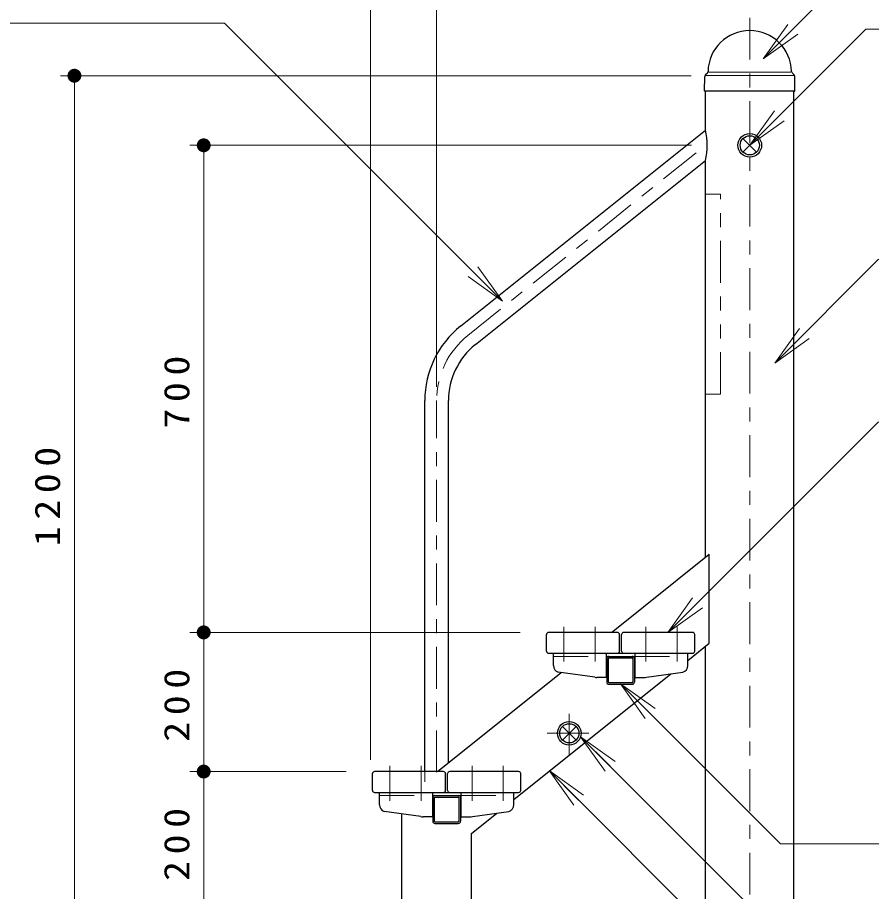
# Model space of a CAD drawing. Units: millimetres on the paper, scale 1:20. Extents: x -365 to 0, y -12 to 257.
# Drawn here: x -199.4 to -138, y 93.7 to 156.5 of the extents above; entities that cross this region are included whole.
import ezdxf

# ---------------------------------------------------------------- set-up
doc = ezdxf.new("R2010")
doc.units = ezdxf.units.MM
for name, pattern in [('USER1', [4.5, 2.5, -2]), ('USER2', [6, 3, -1, 1, -1]), ('USER3', [8, 3, -1, 1, -1, 1, -1])]:
    doc.linetypes.add(name, pattern=pattern)
doc.layers.add('LY_1', color=7, linetype='Continuous', lineweight=25)
doc.styles.add('ＭＳ ゴシック', font='')
doc.styles.get('ＭＳ ゴシック').set_extended_font_data('MS Gothic')

# ---------------------------------------------------------------- blocks, each defined once
blk = doc.blocks.new('filled_dot')
at = {"color": 0, "linetype": 'Continuous', "lineweight": -2, "const_width": 1.25}
blk.add_lwpolyline([(-0.625, 0, 1), (0.625, 0, 1)], format="xyb", close=True, dxfattribs=at)

msp = doc.modelspace()

# ---------------------------------------------------------------- linework, layer by layer
at = {"layer": 'LY_1', "lineweight": 13}
for p, q in [((-174.036, 103.179), (-174.036, 170.996)), ((-169.285, 129.985), (-169.285, 163.64)), ((-145.814, 153.543), (-144.047, 156.018)), ((-145.814, 153.543), (-143.693, 155.664)), ((-143.34, 155.311), (-145.814, 153.543)), ((-151.004, 152.329), (-196.308, 152.329)), ((-195.308, 92.329), (-195.308, 152.329)), ((-143.628, 152.351), (-149.941, 152.351)), ((-143.829, 152.579), (-149.74, 152.579)), ((-146.785, 147.329), (-145.017, 149.804)), ((-146.785, 147.329), (-144.663, 149.45)), ((-144.31, 149.097), (-146.785, 147.329)), ((-147.273, 147.817), (-146.297, 146.841)), ((-147.273, 146.841), (-146.297, 147.817)), ((-150.96, 147.329), (-187.019, 147.329)), ((-186.019, 112.329), (-186.019, 147.329)), ((-164.543, 136.125), (-166.665, 138.247)), ((-166.311, 138.6), (-164.543, 136.125)), ((-164.543, 136.125), (-167.018, 137.893)), ((-144.983, 131.686), (-143.215, 134.161)), ((-144.983, 131.686), (-142.861, 133.808)), ((-142.508, 133.454), (-144.983, 131.686)), ((-152.66, 112.329), (-150.892, 114.804)), ((-152.66, 112.329), (-150.538, 114.45)), ((-150.185, 114.097), (-152.66, 112.329)), ((-163.285, 112.329), (-187.019, 112.329)), ((-186.019, 102.329), (-186.019, 112.329)), ((-154.299, 106.153), (-156.066, 108.629)), ((-156.066, 108.629), (-153.592, 106.86)), ((-156.066, 108.629), (-153.946, 106.507)), ((-160.24, 104.591), (-159.265, 105.567)), ((-160.24, 105.567), (-159.265, 104.591)), ((-157.17, 102.352), (-158.935, 104.829)), ((-158.935, 104.829), (-156.462, 103.059)), ((-158.935, 104.829), (-156.816, 102.705)), ((-159.435, 99.918), (-161.202, 102.394)), ((-161.202, 102.394), (-158.728, 100.625)), ((-161.202, 102.394), (-159.081, 100.271)), ((-175.785, 102.329), (-187.019, 102.329)), ((-186.019, 92.329), (-186.019, 102.329))]:
    msp.add_line(p, q, dxfattribs=at)
at = {"layer": 'LY_1', "linetype": 'USER2', "lineweight": 13}
for p, q in [((-146.785, 63.494), (-146.785, 158.413)), ((-167.033, 133.67), (-149.96, 147.329)), ((-169.285, 102.281), (-169.285, 128.985)), ((-160.141, 112.737), (-160.141, 110.227)), ((-157.891, 112.737), (-157.891, 110.227)), ((-154.241, 112.737), (-154.241, 110.227)), ((-151.991, 112.737), (-151.991, 110.227)), ((-159.753, 103.484), (-159.753, 106.674)), ((-161.348, 105.079), (-158.157, 105.079)), ((-172.641, 102.737), (-172.641, 100.227)), ((-170.391, 102.737), (-170.391, 100.227)), ((-166.741, 102.737), (-166.741, 100.227)), ((-164.491, 102.737), (-164.491, 100.227))]:
    msp.add_line(p, q, dxfattribs=at)
at = {"layer": 'LY_1'}
for p, q in [((-150.035, 151.254), (-150.014, 152.27)), ((-149.956, 152.408), (-149.828, 152.536)), ((-143.614, 152.408), (-143.742, 152.536)), ((-143.535, 151.254), (-143.555, 152.27)), ((-143.56, 151.229), (-150.01, 151.229)), ((-149.96, 148.417), (-149.96, 151.229)), ((-143.61, 72.329), (-143.61, 151.229)), ((-167.564, 134.334), (-149.96, 148.417)), ((-166.502, 133.007), (-149.96, 146.24)), ((-149.96, 117.761), (-149.96, 146.24)), ((-170.135, 102.329), (-170.135, 128.985)), ((-168.435, 102.961), (-168.435, 128.985)), ((-156.724, 112.329), (-149.703, 117.946)), ((-149.703, 111.543), (-149.703, 117.946)), ((-161.391, 110.979), (-161.391, 112.179)), ((-156.291, 112.329), (-161.241, 112.329)), ((-156.141, 110.979), (-156.141, 112.179)), ((-155.991, 110.979), (-155.991, 112.179)), ((-150.891, 112.329), (-155.841, 112.329)), ((-150.741, 110.979), (-150.741, 112.179)), ((-151.241, 110.312), (-149.703, 111.543)), ((-149.96, 72.329), (-149.96, 111.337)), ((-161.241, 110.829), (-156.291, 110.829)), ((-160.891, 110.829), (-151.241, 110.829)), ((-160.891, 109.941), (-160.891, 110.829)), ((-157.091, 110.829), (-157.091, 109.079)), ((-157.091, 110.604), (-155.041, 110.604)), ((-155.841, 110.829), (-150.891, 110.829)), ((-155.041, 110.829), (-155.041, 109.079)), ((-151.241, 109.941), (-151.241, 110.829)), ((-157.066, 110.444), (-157.066, 108.764)), ((-156.951, 110.439), (-156.951, 108.769)), ((-156.901, 110.489), (-155.231, 110.489)), ((-155.181, 110.439), (-155.181, 108.769)), ((-155.066, 110.444), (-155.066, 108.764)), ((-169.224, 102.329), (-160.339, 109.437)), ((-163.741, 100.312), (-152.447, 109.347)), ((-157.917, 109.104), (-160.547, 109.466)), ((-154.215, 109.104), (-151.585, 109.466)), ((-157.091, 109.079), (-157.761, 109.079)), ((-156.901, 108.719), (-155.231, 108.719)), ((-155.041, 109.079), (-154.371, 109.079)), ((-156.906, 108.604), (-155.226, 108.604)), ((-173.891, 100.979), (-173.891, 102.179)), ((-168.791, 102.329), (-173.741, 102.329)), ((-168.641, 100.979), (-168.641, 102.179)), ((-168.491, 100.979), (-168.491, 102.179)), ((-163.391, 102.329), (-168.341, 102.329)), ((-163.241, 100.979), (-163.241, 102.179)), ((-173.741, 100.829), (-168.791, 100.829)), ((-173.391, 100.829), (-163.741, 100.829)), ((-173.391, 99.941), (-173.391, 100.829)), ((-169.591, 100.829), (-169.591, 99.079)), ((-169.591, 100.604), (-167.541, 100.604)), ((-168.341, 100.829), (-163.391, 100.829)), ((-167.541, 100.829), (-167.541, 99.079)), ((-163.741, 99.941), (-163.741, 100.829)), ((-169.566, 100.444), (-169.566, 98.764)), ((-169.451, 100.439), (-169.451, 98.769)), ((-169.401, 100.489), (-167.731, 100.489)), ((-167.681, 100.439), (-167.681, 98.769)), ((-167.566, 100.444), (-167.566, 98.764)), ((-170.417, 99.104), (-173.047, 99.466)), ((-171.785, 72.329), (-171.785, 99.292)), ((-166.785, 97.877), (-164.947, 99.347)), ((-166.715, 99.104), (-164.085, 99.466)), ((-169.591, 99.079), (-170.261, 99.079)), ((-169.401, 98.719), (-167.731, 98.719)), ((-167.541, 99.079), (-166.871, 99.079)), ((-169.406, 98.604), (-167.726, 98.604)), ((-166.785, 72.329), (-166.785, 97.877))]:
    msp.add_line(p, q, dxfattribs=at)
at = {"layer": 'LY_1', "linetype": 'USER3', "lineweight": 13}
for p, q in [((-149.96, 143.829), (-148.892, 143.829)), ((-148.892, 129.454), (-148.892, 143.829)), ((-149.96, 129.454), (-148.892, 129.454))]:
    msp.add_line(p, q, dxfattribs=at)
at = {"layer": 'LY_1', "linetype": 'USER1', "lineweight": 13}
for p, q in [((-160.891, 110.604), (-157.091, 110.604)), ((-155.041, 110.604), (-151.241, 110.604)), ((-170.135, 102.329), (-170.135, 101.601)), ((-173.391, 100.604), (-169.591, 100.604)), ((-167.541, 100.604), (-163.741, 100.604))]:
    msp.add_line(p, q, dxfattribs=at)
at = {"layer": 'LY_1', "lineweight": 13}
for points in [[(-145.814, 153.543), (-137.966, 161.391), (-113.966, 161.391)], [(-164.543, 136.125), (-184.533, 156.115), (-214.779, 156.115)], [(-146.785, 147.329), (-138.45, 155.664), (-93.027, 155.664)], [(-144.983, 131.686), (-137.55, 139.12), (-101.55, 139.12)], [(-152.66, 112.329), (-137.55, 127.439), (-107.55, 127.439)], [(-156.066, 108.629), (-144.579, 97.133), (-92.55, 97.133)], [(-158.935, 104.829), (-144.797, 90.662), (-110.329, 90.662)], [(-161.202, 102.394), (-137.55, 78.72), (-89.107, 78.72)]]:
    msp.add_lwpolyline(points, dxfattribs=at)
at = {"layer": 'LY_1'}
for centre, radius in [((-146.785, 147.329), 0.85), ((-146.785, 147.329), 0.69), ((-159.753, 105.079), 0.85), ((-159.753, 105.079), 0.69)]:
    msp.add_circle(centre, radius, dxfattribs=at)
for centre, radius, start, end in [((-146.785, 152.579), 3, 1.14158, 178.85995), ((-149.934, 152.642), 0.15, 315, 358.85995), ((-143.635, 152.642), 0.15, 181.14158, 225), ((-149.814, 152.266), 0.2, 135, 178.99605), ((-143.755, 152.266), 0.2, 1.00395, 45), ((-150.01, 151.254), 0.025, 178.87801, 270), ((-143.56, 151.254), 0.025, 270, 1.12199), ((-155.014, 147.329), 5.17, 347.8448, 12.1552), ((-163.285, 128.985), 6.85, 128.65981, 180), ((-163.285, 128.985), 5.15, 128.65981, 180), ((-161.241, 112.179), 0.15, 90, 180), ((-161.241, 112.179), 0.15, 90, 180), ((-156.291, 112.179), 0.15, 0, 90), ((-155.841, 112.179), 0.15, 90, 180), ((-155.841, 112.179), 0.15, 90, 180), ((-150.891, 112.179), 0.15, 0, 90), ((-161.241, 110.979), 0.15, 180, 270), ((-156.906, 110.444), 0.16, 90, 180), ((-156.291, 110.979), 0.15, 270, 0), ((-155.841, 110.979), 0.15, 180, 270), ((-155.226, 110.444), 0.16, 0, 90), ((-150.891, 110.979), 0.15, 270, 0), ((-160.391, 109.941), 0.5, 180, 251.84729), ((-156.901, 110.439), 0.05, 90, 180), ((-155.231, 110.439), 0.05, 0, 90), ((-151.741, 109.941), 0.5, 288.15271, 0), ((-157.761, 109.579), 0.5, 251.84729, 270), ((-156.906, 108.764), 0.16, 180, 270), ((-156.901, 108.769), 0.05, 180, 270), ((-155.231, 108.769), 0.05, 270, 0), ((-155.226, 108.764), 0.16, 270, 0), ((-154.371, 109.579), 0.5, 270, 288.15271), ((-173.741, 102.179), 0.15, 90, 180), ((-173.741, 102.179), 0.15, 90, 180), ((-168.791, 102.179), 0.15, 0, 90), ((-168.341, 102.179), 0.15, 90, 180), ((-168.341, 102.179), 0.15, 90, 180), ((-163.391, 102.179), 0.15, 0, 90), ((-173.741, 100.979), 0.15, 180, 270), ((-169.406, 100.444), 0.16, 90, 180), ((-168.791, 100.979), 0.15, 270, 0), ((-168.341, 100.979), 0.15, 180, 270), ((-167.726, 100.444), 0.16, 0, 90), ((-163.391, 100.979), 0.15, 270, 0), ((-172.891, 99.941), 0.5, 180, 251.84729), ((-169.401, 100.439), 0.05, 90, 180), ((-167.731, 100.439), 0.05, 0, 90), ((-164.241, 99.941), 0.5, 288.15271, 0), ((-170.261, 99.579), 0.5, 251.84729, 270), ((-169.406, 98.764), 0.16, 180, 270), ((-169.401, 98.769), 0.05, 180, 270), ((-167.731, 98.769), 0.05, 270, 0), ((-167.726, 98.764), 0.16, 270, 0), ((-166.871, 99.579), 0.5, 270, 288.15271)]:
    msp.add_arc(centre, radius, start, end, dxfattribs=at)
at = {"layer": 'LY_1', "linetype": 'USER2', "lineweight": 13}
msp.add_arc((-163.285, 128.985), 6, 128.65981, 180, dxfattribs=at)

# ---------------------------------------------------------------- block references
at = {"layer": 'LY_1', "lineweight": 13, "xscale": 0.4, "yscale": 0.4}
for p, rotation in [((-195.308, 152.329), 270), ((-186.019, 147.329), 270), ((-186.019, 112.329), 270), ((-186.019, 112.329), 90), ((-186.019, 102.329), 270), ((-186.019, 102.329), 90)]:
    msp.add_blockref('filled_dot', p, dxfattribs=dict(at, rotation=rotation))

# ---------------------------------------------------------------- texts
at = {"layer": 'LY_1', "char_height": 1.833, "attachment_point": 8, "rotation": 90, "style": 'ＭＳ ゴシック'}
for s, insert in [('\\T1.33;\\W1.15;700', (-187.019, 129.829)), ('\\T1.33;\\W1.15;1200', (-196.308, 122.329)), ('\\T1.33;\\W1.15;200', (-187.019, 107.329)), ('\\T1.33;\\W1.15;200', (-187.019, 97.329))]:
    msp.add_mtext(s, dxfattribs=dict(at, insert=insert))

doc.saveas('drawing.dxf')
